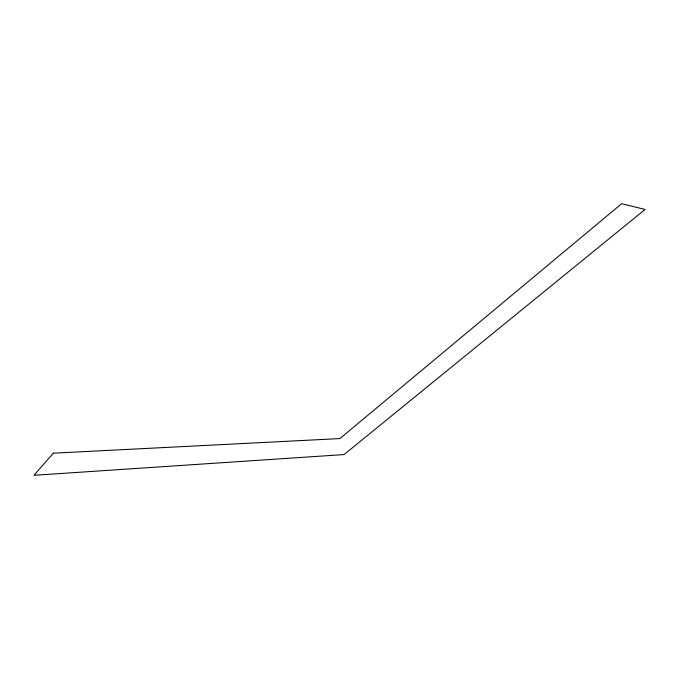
<?xml version="1.0" encoding="UTF-8"?>
<svg xmlns="http://www.w3.org/2000/svg" width="679" height="679" viewBox="0 0 679 679"><rect width="100%" height="100%" fill="white"/><g stroke="black" fill="none" stroke-linecap="round" stroke-linejoin="round"><path stroke-width="1.02" d="M53.352 453.182L33.95 475.3L344.083 454.565L645.05 209.455L621.675 203.7L339.873 438.575L53.352 453.182"/></g></svg>
